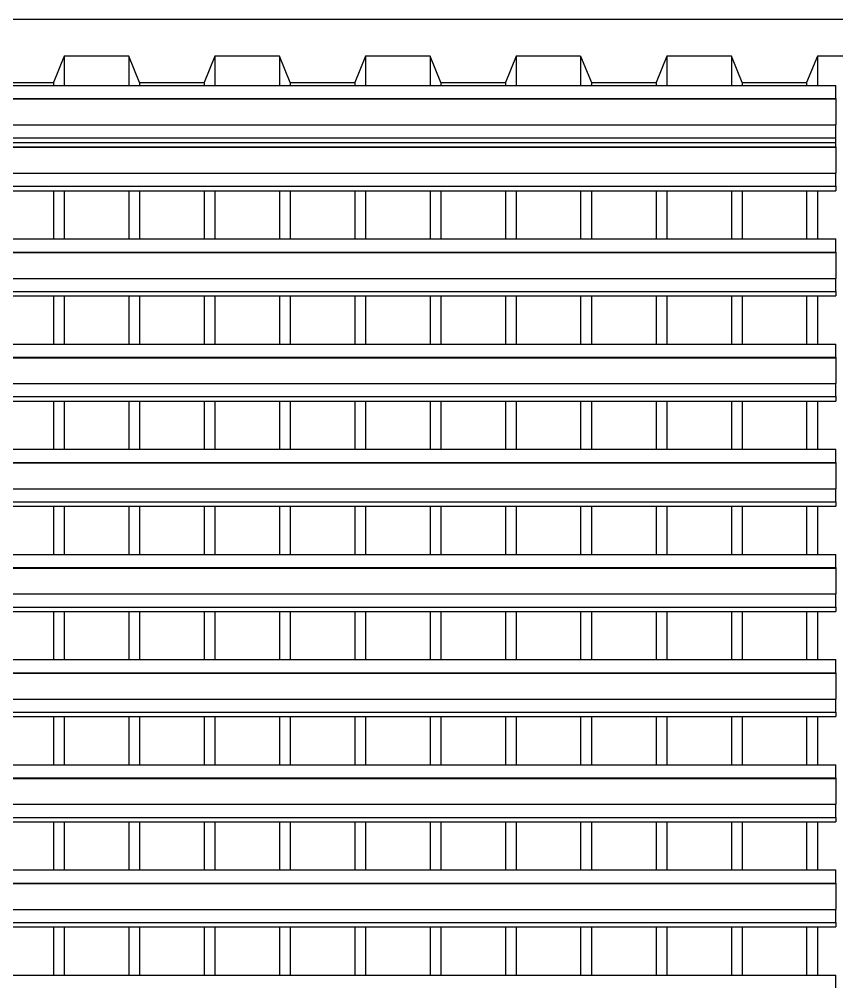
# Model space of a CAD drawing. Extents: x -101 to 101, y -14 to 18.
# Drawn here: x -34.876 to -33.343, y 10.663 to 12.469 of the extents above; entities that cross this region are included whole.
import ezdxf

# ---------------------------------------------------------------- set-up
doc = ezdxf.new("R2010")
doc.units = 0
doc.layers.get('0').update_dxf_attribs({"linetype": 'CONTINUOUS'})

msp = doc.modelspace()

# ---------------------------------------------------------------- linework, layer by layer
for p, q in [((-36.3446, 12.4686), (-33.2381, 12.4686)), ((-34.7913, 12.3995), (-34.8115, 12.3502)), ((-34.7913, 12.3995), (-34.7913, 12.3446)), ((-34.6703, 12.3995), (-34.7913, 12.3995)), ((-34.6703, 12.3995), (-34.6703, 12.3446)), ((-34.6501, 12.3502), (-34.6703, 12.3995)), ((-34.5089, 12.3995), (-34.5291, 12.3502)), ((-34.5089, 12.3995), (-34.5089, 12.3446)), ((-34.3879, 12.3995), (-34.5089, 12.3995)), ((-34.3879, 12.3995), (-34.3879, 12.3446)), ((-34.3677, 12.3502), (-34.3879, 12.3995)), ((-34.2265, 12.3995), (-34.2467, 12.3502)), ((-34.2265, 12.3995), (-34.2265, 12.3446)), ((-34.1055, 12.3995), (-34.2265, 12.3995)), ((-34.1055, 12.3995), (-34.1055, 12.3446)), ((-34.0853, 12.3502), (-34.1055, 12.3995)), ((-33.9441, 12.3995), (-33.9643, 12.3502)), ((-33.9441, 12.3995), (-33.9441, 12.3446)), ((-33.8231, 12.3995), (-33.9441, 12.3995)), ((-33.8231, 12.3995), (-33.8231, 12.3446)), ((-33.8231, 12.3995), (-33.8029, 12.3502)), ((-33.6617, 12.3995), (-33.6818, 12.3502)), ((-33.5406, 12.3995), (-33.6617, 12.3995)), ((-33.6617, 12.3995), (-33.6617, 12.3446)), ((-33.5205, 12.3502), (-33.5406, 12.3995)), ((-33.5406, 12.3995), (-33.5406, 12.3446)), ((-33.3793, 12.3995), (-33.3994, 12.3502)), ((-33.2582, 12.3995), (-33.3793, 12.3995)), ((-33.3793, 12.3995), (-33.3793, 12.3446)), ((-34.9325, 12.3502), (-34.8115, 12.3502)), ((-34.8115, 12.3502), (-34.8115, 12.3446)), ((-34.6501, 12.3502), (-34.6501, 12.3446)), ((-34.6501, 12.3502), (-34.5291, 12.3502)), ((-34.5291, 12.3502), (-34.5291, 12.3446)), ((-34.3677, 12.3502), (-34.3677, 12.3446)), ((-34.3677, 12.3502), (-34.2467, 12.3502)), ((-34.2467, 12.3502), (-34.2467, 12.3446)), ((-34.0853, 12.3502), (-34.0853, 12.3446)), ((-34.0853, 12.3502), (-33.9643, 12.3502)), ((-33.9643, 12.3502), (-33.9643, 12.3446)), ((-33.8029, 12.3502), (-33.8029, 12.3446)), ((-33.8029, 12.3502), (-33.6818, 12.3502)), ((-33.6818, 12.3502), (-33.6818, 12.3446)), ((-33.5205, 12.3502), (-33.3994, 12.3502)), ((-33.5205, 12.3502), (-33.5205, 12.3446)), ((-33.3994, 12.3502), (-33.3994, 12.3446)), ((-34.9325, 12.3446), (-34.8115, 12.3446)), ((-34.8115, 12.3446), (-34.7913, 12.3446)), ((-34.7913, 12.3446), (-34.6703, 12.3446)), ((-34.6703, 12.3446), (-34.6501, 12.3446)), ((-34.6501, 12.3446), (-34.5291, 12.3446)), ((-34.5291, 12.3446), (-34.5089, 12.3446)), ((-34.5089, 12.3446), (-34.3879, 12.3446)), ((-34.3879, 12.3446), (-34.3677, 12.3446)), ((-34.3677, 12.3446), (-34.2467, 12.3446)), ((-34.2467, 12.3446), (-34.2265, 12.3446)), ((-34.2265, 12.3446), (-34.1055, 12.3446)), ((-34.1055, 12.3446), (-34.0853, 12.3446)), ((-34.0853, 12.3446), (-33.9643, 12.3446)), ((-33.9643, 12.3446), (-33.9441, 12.3446)), ((-33.9441, 12.3446), (-33.8231, 12.3446)), ((-33.8231, 12.3446), (-33.8029, 12.3446)), ((-33.8029, 12.3446), (-33.6818, 12.3446)), ((-33.6818, 12.3446), (-33.6617, 12.3446)), ((-33.6617, 12.3446), (-33.5406, 12.3446)), ((-33.5406, 12.3446), (-33.5205, 12.3446)), ((-33.5205, 12.3446), (-33.3994, 12.3446)), ((-33.3994, 12.3446), (-33.3793, 12.3446)), ((-33.3793, 12.3446), (-33.3446, 12.3446)), ((-33.3446, 12.3199), (-33.3446, 12.3446)), ((-51.3423, 12.3199), (-33.3446, 12.3199)), ((-51.3423, 12.3191), (-33.3446, 12.3191)), ((-33.3446, 12.3199), (-33.3446, 12.3191)), ((-33.3446, 12.3191), (-33.3446, 12.2706)), ((-51.3423, 12.2706), (-33.3446, 12.2706)), ((-33.3446, 12.2459), (-33.3446, 12.2706)), ((-36.3483, 12.2459), (-33.3446, 12.2459)), ((-33.3446, 12.2377), (-33.3446, 12.2459)), ((-36.3483, 12.2377), (-33.3446, 12.2377)), ((-36.3483, 12.2292), (-33.3446, 12.2292)), ((-36.3483, 12.2284), (-33.3446, 12.2284)), ((-33.3446, 12.2292), (-33.3446, 12.2377)), ((-33.3446, 12.2292), (-33.3446, 12.2284)), ((-33.3446, 12.2284), (-33.3446, 12.1799)), ((-36.3483, 12.1799), (-33.3446, 12.1799)), ((-33.3446, 12.1552), (-33.3446, 12.1799)), ((-36.3483, 12.1552), (-33.3446, 12.1552)), ((-33.3446, 12.1552), (-33.3446, 12.147)), ((-34.9325, 12.147), (-34.8115, 12.147)), ((-34.8115, 12.147), (-34.8115, 12.0566)), ((-34.8115, 12.147), (-34.7913, 12.147)), ((-34.7913, 12.147), (-34.7913, 12.0566)), ((-34.7913, 12.147), (-34.6703, 12.147)), ((-34.6703, 12.147), (-34.6703, 12.0566)), ((-34.6703, 12.147), (-34.6501, 12.147)), ((-34.6501, 12.147), (-34.6501, 12.0566)), ((-34.6501, 12.147), (-34.5291, 12.147)), ((-34.5291, 12.147), (-34.5291, 12.0566)), ((-34.5291, 12.147), (-34.5089, 12.147)), ((-34.5089, 12.147), (-34.5089, 12.0566)), ((-34.5089, 12.147), (-34.3879, 12.147)), ((-34.3879, 12.147), (-34.3879, 12.0566)), ((-34.3879, 12.147), (-34.3677, 12.147)), ((-34.3677, 12.147), (-34.3677, 12.0566)), ((-34.3677, 12.147), (-34.2467, 12.147)), ((-34.2467, 12.147), (-34.2467, 12.0566)), ((-34.2467, 12.147), (-34.2265, 12.147)), ((-34.2265, 12.147), (-34.2265, 12.0566)), ((-34.2265, 12.147), (-34.1055, 12.147)), ((-34.1055, 12.147), (-34.1055, 12.0566)), ((-34.1055, 12.147), (-34.0853, 12.147)), ((-34.0853, 12.147), (-34.0853, 12.0566)), ((-34.0853, 12.147), (-33.9643, 12.147)), ((-33.9643, 12.147), (-33.9643, 12.0566)), ((-33.9643, 12.147), (-33.9441, 12.147)), ((-33.9441, 12.147), (-33.9441, 12.0566)), ((-33.9441, 12.147), (-33.8231, 12.147)), ((-33.8231, 12.147), (-33.8231, 12.0566)), ((-33.8231, 12.147), (-33.8029, 12.147)), ((-33.8029, 12.147), (-33.8029, 12.0566)), ((-33.8029, 12.147), (-33.6818, 12.147)), ((-33.6818, 12.147), (-33.6818, 12.0566)), ((-33.6818, 12.147), (-33.6617, 12.147)), ((-33.6617, 12.147), (-33.6617, 12.0566)), ((-33.6617, 12.147), (-33.5406, 12.147)), ((-33.5406, 12.147), (-33.5406, 12.0566)), ((-33.5406, 12.147), (-33.5205, 12.147)), ((-33.5205, 12.147), (-33.5205, 12.0566)), ((-33.5205, 12.147), (-33.3994, 12.147)), ((-33.3994, 12.147), (-33.3994, 12.0566)), ((-33.3994, 12.147), (-33.3793, 12.147)), ((-33.3793, 12.147), (-33.3793, 12.0566)), ((-33.3793, 12.147), (-33.3446, 12.147)), ((-34.9325, 12.0566), (-34.8115, 12.0566)), ((-34.8115, 12.0566), (-34.7913, 12.0566)), ((-34.7913, 12.0566), (-34.6703, 12.0566)), ((-34.6703, 12.0566), (-34.6501, 12.0566)), ((-34.6501, 12.0566), (-34.5291, 12.0566)), ((-34.5291, 12.0566), (-34.5089, 12.0566)), ((-34.5089, 12.0566), (-34.3879, 12.0566)), ((-34.3879, 12.0566), (-34.3677, 12.0566)), ((-34.3677, 12.0566), (-34.2467, 12.0566)), ((-34.2467, 12.0566), (-34.2265, 12.0566)), ((-34.2265, 12.0566), (-34.1055, 12.0566)), ((-34.1055, 12.0566), (-34.0853, 12.0566)), ((-34.0853, 12.0566), (-33.9643, 12.0566)), ((-33.9643, 12.0566), (-33.9441, 12.0566)), ((-33.9441, 12.0566), (-33.8231, 12.0566)), ((-33.8231, 12.0566), (-33.8029, 12.0566)), ((-33.8029, 12.0566), (-33.6818, 12.0566)), ((-33.6818, 12.0566), (-33.6617, 12.0566)), ((-33.6617, 12.0566), (-33.5406, 12.0566)), ((-33.5406, 12.0566), (-33.5205, 12.0566)), ((-33.5205, 12.0566), (-33.3994, 12.0566)), ((-33.3994, 12.0566), (-33.3793, 12.0566)), ((-33.3793, 12.0566), (-33.3446, 12.0566)), ((-33.3446, 12.0319), (-33.3446, 12.0566)), ((-36.3483, 12.0319), (-33.3446, 12.0319)), ((-36.3483, 12.0311), (-33.3446, 12.0311)), ((-33.3446, 12.0319), (-33.3446, 12.0311)), ((-33.3446, 12.0311), (-33.3446, 11.9826)), ((-36.3483, 11.9826), (-33.3446, 11.9826)), ((-33.3446, 11.9579), (-33.3446, 11.9826)), ((-36.3483, 11.9579), (-33.3446, 11.9579)), ((-33.3446, 11.9579), (-33.3446, 11.9497)), ((-34.9325, 11.9497), (-34.8115, 11.9497)), ((-34.8115, 11.9497), (-34.8115, 11.8593)), ((-34.8115, 11.9497), (-34.7913, 11.9497)), ((-34.7913, 11.9497), (-34.7913, 11.8593)), ((-34.7913, 11.9497), (-34.6703, 11.9497)), ((-34.6703, 11.9497), (-34.6703, 11.8593)), ((-34.6703, 11.9497), (-34.6501, 11.9497)), ((-34.6501, 11.9497), (-34.6501, 11.8593)), ((-34.6501, 11.9497), (-34.5291, 11.9497)), ((-34.5291, 11.9497), (-34.5291, 11.8593)), ((-34.5291, 11.9497), (-34.5089, 11.9497)), ((-34.5089, 11.9497), (-34.5089, 11.8593)), ((-34.5089, 11.9497), (-34.3879, 11.9497)), ((-34.3879, 11.9497), (-34.3879, 11.8593)), ((-34.3879, 11.9497), (-34.3677, 11.9497)), ((-34.3677, 11.9497), (-34.3677, 11.8593)), ((-34.3677, 11.9497), (-34.2467, 11.9497)), ((-34.2467, 11.9497), (-34.2467, 11.8593)), ((-34.2467, 11.9497), (-34.2265, 11.9497)), ((-34.2265, 11.9497), (-34.2265, 11.8593)), ((-34.2265, 11.9497), (-34.1055, 11.9497)), ((-34.1055, 11.9497), (-34.1055, 11.8593)), ((-34.1055, 11.9497), (-34.0853, 11.9497)), ((-34.0853, 11.9497), (-34.0853, 11.8593)), ((-34.0853, 11.9497), (-33.9643, 11.9497)), ((-33.9643, 11.9497), (-33.9643, 11.8593)), ((-33.9643, 11.9497), (-33.9441, 11.9497)), ((-33.9441, 11.9497), (-33.9441, 11.8593)), ((-33.9441, 11.9497), (-33.8231, 11.9497)), ((-33.8231, 11.9497), (-33.8231, 11.8593)), ((-33.8231, 11.9497), (-33.8029, 11.9497)), ((-33.8029, 11.9497), (-33.8029, 11.8593)), ((-33.8029, 11.9497), (-33.6818, 11.9497)), ((-33.6818, 11.9497), (-33.6818, 11.8593)), ((-33.6818, 11.9497), (-33.6617, 11.9497)), ((-33.6617, 11.9497), (-33.6617, 11.8593)), ((-33.6617, 11.9497), (-33.5406, 11.9497)), ((-33.5406, 11.9497), (-33.5406, 11.8593)), ((-33.5406, 11.9497), (-33.5205, 11.9497)), ((-33.5205, 11.9497), (-33.5205, 11.8593)), ((-33.5205, 11.9497), (-33.3994, 11.9497)), ((-33.3994, 11.9497), (-33.3994, 11.8593)), ((-33.3994, 11.9497), (-33.3793, 11.9497)), ((-33.3793, 11.9497), (-33.3793, 11.8593)), ((-33.3793, 11.9497), (-33.3446, 11.9497)), ((-34.9325, 11.8593), (-34.8115, 11.8593)), ((-34.8115, 11.8593), (-34.7913, 11.8593)), ((-34.7913, 11.8593), (-34.6703, 11.8593)), ((-34.6703, 11.8593), (-34.6501, 11.8593)), ((-34.6501, 11.8593), (-34.5291, 11.8593)), ((-34.5291, 11.8593), (-34.5089, 11.8593)), ((-34.5089, 11.8593), (-34.3879, 11.8593)), ((-34.3879, 11.8593), (-34.3677, 11.8593)), ((-34.3677, 11.8593), (-34.2467, 11.8593)), ((-34.2467, 11.8593), (-34.2265, 11.8593)), ((-34.2265, 11.8593), (-34.1055, 11.8593)), ((-34.1055, 11.8593), (-34.0853, 11.8593)), ((-34.0853, 11.8593), (-33.9643, 11.8593)), ((-33.9643, 11.8593), (-33.9441, 11.8593)), ((-33.9441, 11.8593), (-33.8231, 11.8593)), ((-33.8231, 11.8593), (-33.8029, 11.8593)), ((-33.8029, 11.8593), (-33.6818, 11.8593)), ((-33.6818, 11.8593), (-33.6617, 11.8593)), ((-33.6617, 11.8593), (-33.5406, 11.8593)), ((-33.5406, 11.8593), (-33.5205, 11.8593)), ((-33.5205, 11.8593), (-33.3994, 11.8593)), ((-33.3994, 11.8593), (-33.3793, 11.8593)), ((-33.3793, 11.8593), (-33.3446, 11.8593)), ((-33.3446, 11.8346), (-33.3446, 11.8593)), ((-36.3483, 11.8346), (-33.3446, 11.8346)), ((-36.3483, 11.8338), (-33.3446, 11.8338)), ((-33.3446, 11.8346), (-33.3446, 11.8338)), ((-33.3446, 11.8338), (-33.3446, 11.7853)), ((-36.3483, 11.7853), (-33.3446, 11.7853)), ((-33.3446, 11.7607), (-33.3446, 11.7853)), ((-36.3483, 11.7607), (-33.3446, 11.7607)), ((-34.9325, 11.7524), (-34.8115, 11.7524)), ((-34.8115, 11.7524), (-34.8115, 11.662)), ((-34.8115, 11.7524), (-34.7913, 11.7524)), ((-34.7913, 11.7524), (-34.7913, 11.662)), ((-34.7913, 11.7524), (-34.6703, 11.7524)), ((-34.6703, 11.7524), (-34.6703, 11.662)), ((-34.6703, 11.7524), (-34.6501, 11.7524)), ((-34.6501, 11.7524), (-34.6501, 11.662)), ((-34.6501, 11.7524), (-34.5291, 11.7524)), ((-34.5291, 11.7524), (-34.5291, 11.662)), ((-34.5291, 11.7524), (-34.5089, 11.7524)), ((-34.5089, 11.7524), (-34.5089, 11.662)), ((-34.5089, 11.7524), (-34.3879, 11.7524)), ((-34.3879, 11.7524), (-34.3879, 11.662)), ((-34.3879, 11.7524), (-34.3677, 11.7524)), ((-34.3677, 11.7524), (-34.3677, 11.662)), ((-34.3677, 11.7524), (-34.2467, 11.7524)), ((-34.2467, 11.7524), (-34.2467, 11.662)), ((-34.2467, 11.7524), (-34.2265, 11.7524)), ((-34.2265, 11.7524), (-34.2265, 11.662)), ((-34.2265, 11.7524), (-34.1055, 11.7524)), ((-34.1055, 11.7524), (-34.1055, 11.662)), ((-34.1055, 11.7524), (-34.0853, 11.7524)), ((-34.0853, 11.7524), (-34.0853, 11.662)), ((-34.0853, 11.7524), (-33.9643, 11.7524)), ((-33.9643, 11.7524), (-33.9643, 11.662)), ((-33.9643, 11.7524), (-33.9441, 11.7524)), ((-33.9441, 11.7524), (-33.9441, 11.662)), ((-33.9441, 11.7524), (-33.8231, 11.7524)), ((-33.8231, 11.7524), (-33.8231, 11.662)), ((-33.8231, 11.7524), (-33.8029, 11.7524)), ((-33.8029, 11.7524), (-33.8029, 11.662)), ((-33.8029, 11.7524), (-33.6818, 11.7524)), ((-33.6818, 11.7524), (-33.6818, 11.662)), ((-33.6818, 11.7524), (-33.6617, 11.7524)), ((-33.6617, 11.7524), (-33.6617, 11.662)), ((-33.6617, 11.7524), (-33.5406, 11.7524)), ((-33.5406, 11.7524), (-33.5406, 11.662)), ((-33.5406, 11.7524), (-33.5205, 11.7524)), ((-33.5205, 11.7524), (-33.5205, 11.662)), ((-33.5205, 11.7524), (-33.3994, 11.7524)), ((-33.3994, 11.7524), (-33.3994, 11.662)), ((-33.3994, 11.7524), (-33.3793, 11.7524)), ((-33.3793, 11.7524), (-33.3793, 11.662)), ((-33.3793, 11.7524), (-33.3446, 11.7524)), ((-33.3446, 11.7607), (-33.3446, 11.7524)), ((-34.9325, 11.662), (-34.8115, 11.662)), ((-34.8115, 11.662), (-34.7913, 11.662)), ((-34.7913, 11.662), (-34.6703, 11.662)), ((-34.6703, 11.662), (-34.6501, 11.662)), ((-34.6501, 11.662), (-34.5291, 11.662)), ((-34.5291, 11.662), (-34.5089, 11.662)), ((-34.5089, 11.662), (-34.3879, 11.662)), ((-34.3879, 11.662), (-34.3677, 11.662)), ((-34.3677, 11.662), (-34.2467, 11.662)), ((-34.2467, 11.662), (-34.2265, 11.662)), ((-34.2265, 11.662), (-34.1055, 11.662)), ((-34.1055, 11.662), (-34.0853, 11.662)), ((-34.0853, 11.662), (-33.9643, 11.662)), ((-33.9643, 11.662), (-33.9441, 11.662)), ((-33.9441, 11.662), (-33.8231, 11.662)), ((-33.8231, 11.662), (-33.8029, 11.662)), ((-33.8029, 11.662), (-33.6818, 11.662)), ((-33.6818, 11.662), (-33.6617, 11.662)), ((-33.6617, 11.662), (-33.5406, 11.662)), ((-33.5406, 11.662), (-33.5205, 11.662)), ((-33.5205, 11.662), (-33.3994, 11.662)), ((-33.3994, 11.662), (-33.3793, 11.662)), ((-33.3793, 11.662), (-33.3446, 11.662)), ((-33.3446, 11.6374), (-33.3446, 11.662)), ((-36.2583, 11.6374), (-33.3446, 11.6374)), ((-36.2583, 11.6365), (-33.3446, 11.6365)), ((-33.3446, 11.6374), (-33.3446, 11.6365)), ((-33.3446, 11.6365), (-33.3446, 11.588)), ((-36.2583, 11.588), (-33.3446, 11.588)), ((-33.3446, 11.5634), (-33.3446, 11.588)), ((-36.2583, 11.5634), (-33.3446, 11.5634)), ((-34.9325, 11.5552), (-34.8115, 11.5552)), ((-34.8115, 11.5552), (-34.8115, 11.4647)), ((-34.8115, 11.5552), (-34.7913, 11.5552)), ((-34.7913, 11.5552), (-34.7913, 11.4647)), ((-34.7913, 11.5552), (-34.6703, 11.5552)), ((-34.6703, 11.5552), (-34.6703, 11.4647)), ((-34.6703, 11.5552), (-34.6501, 11.5552)), ((-34.6501, 11.5552), (-34.6501, 11.4647)), ((-34.6501, 11.5552), (-34.5291, 11.5552)), ((-34.5291, 11.5552), (-34.5291, 11.4647)), ((-34.5291, 11.5552), (-34.5089, 11.5552)), ((-34.5089, 11.5552), (-34.5089, 11.4647)), ((-34.5089, 11.5552), (-34.3879, 11.5552)), ((-34.3879, 11.5552), (-34.3879, 11.4647)), ((-34.3879, 11.5552), (-34.3677, 11.5552)), ((-34.3677, 11.5552), (-34.3677, 11.4647)), ((-34.3677, 11.5552), (-34.2467, 11.5552)), ((-34.2467, 11.5552), (-34.2467, 11.4647)), ((-34.2467, 11.5552), (-34.2265, 11.5552)), ((-34.2265, 11.5552), (-34.2265, 11.4647)), ((-34.2265, 11.5552), (-34.1055, 11.5552)), ((-34.1055, 11.5552), (-34.1055, 11.4647)), ((-34.1055, 11.5552), (-34.0853, 11.5552)), ((-34.0853, 11.5552), (-34.0853, 11.4647)), ((-34.0853, 11.5552), (-33.9643, 11.5552)), ((-33.9643, 11.5552), (-33.9643, 11.4647)), ((-33.9643, 11.5552), (-33.9441, 11.5552)), ((-33.9441, 11.5552), (-33.9441, 11.4647)), ((-33.9441, 11.5552), (-33.8231, 11.5552)), ((-33.8231, 11.5552), (-33.8231, 11.4647)), ((-33.8231, 11.5552), (-33.8029, 11.5552)), ((-33.8029, 11.5552), (-33.8029, 11.4647)), ((-33.8029, 11.5552), (-33.6818, 11.5552)), ((-33.6818, 11.5552), (-33.6818, 11.4647)), ((-33.6818, 11.5552), (-33.6617, 11.5552)), ((-33.6617, 11.5552), (-33.6617, 11.4647)), ((-33.6617, 11.5552), (-33.5406, 11.5552)), ((-33.5406, 11.5552), (-33.5406, 11.4647)), ((-33.5406, 11.5552), (-33.5205, 11.5552)), ((-33.5205, 11.5552), (-33.5205, 11.4647)), ((-33.5205, 11.5552), (-33.3994, 11.5552)), ((-33.3994, 11.5552), (-33.3994, 11.4647)), ((-33.3994, 11.5552), (-33.3793, 11.5552)), ((-33.3793, 11.5552), (-33.3793, 11.4647)), ((-33.3793, 11.5552), (-33.3446, 11.5552)), ((-33.3446, 11.5634), (-33.3446, 11.5552)), ((-34.9325, 11.4647), (-34.8115, 11.4647)), ((-34.8115, 11.4647), (-34.7913, 11.4647)), ((-34.7913, 11.4647), (-34.6703, 11.4647)), ((-34.6703, 11.4647), (-34.6501, 11.4647)), ((-34.6501, 11.4647), (-34.5291, 11.4647)), ((-34.5291, 11.4647), (-34.5089, 11.4647)), ((-34.5089, 11.4647), (-34.3879, 11.4647)), ((-34.3879, 11.4647), (-34.3677, 11.4647)), ((-34.3677, 11.4647), (-34.2467, 11.4647)), ((-34.2467, 11.4647), (-34.2265, 11.4647)), ((-34.2265, 11.4647), (-34.1055, 11.4647)), ((-34.1055, 11.4647), (-34.0853, 11.4647)), ((-34.0853, 11.4647), (-33.9643, 11.4647)), ((-33.9643, 11.4647), (-33.9441, 11.4647)), ((-33.9441, 11.4647), (-33.8231, 11.4647)), ((-33.8231, 11.4647), (-33.8029, 11.4647)), ((-33.8029, 11.4647), (-33.6818, 11.4647)), ((-33.6818, 11.4647), (-33.6617, 11.4647)), ((-33.6617, 11.4647), (-33.5406, 11.4647)), ((-33.5406, 11.4647), (-33.5205, 11.4647)), ((-33.5205, 11.4647), (-33.3994, 11.4647)), ((-33.3994, 11.4647), (-33.3793, 11.4647)), ((-33.3793, 11.4647), (-33.3446, 11.4647)), ((-33.3446, 11.4401), (-33.3446, 11.4647)), ((-36.2583, 11.4401), (-33.3446, 11.4401)), ((-36.2583, 11.4393), (-33.3446, 11.4393)), ((-33.3446, 11.4401), (-33.3446, 11.4393)), ((-33.3446, 11.4393), (-33.3446, 11.3908)), ((-36.2583, 11.3908), (-33.3446, 11.3908)), ((-33.3446, 11.3661), (-33.3446, 11.3908)), ((-36.2583, 11.3661), (-33.3446, 11.3661)), ((-34.9325, 11.3579), (-34.8115, 11.3579)), ((-34.8115, 11.3579), (-34.8115, 11.2675)), ((-34.8115, 11.3579), (-34.7913, 11.3579)), ((-34.7913, 11.3579), (-34.7913, 11.2675)), ((-34.7913, 11.3579), (-34.6703, 11.3579)), ((-34.6703, 11.3579), (-34.6703, 11.2675)), ((-34.6703, 11.3579), (-34.6501, 11.3579)), ((-34.6501, 11.3579), (-34.6501, 11.2675)), ((-34.6501, 11.3579), (-34.5291, 11.3579)), ((-34.5291, 11.3579), (-34.5291, 11.2675)), ((-34.5291, 11.3579), (-34.5089, 11.3579)), ((-34.5089, 11.3579), (-34.5089, 11.2675)), ((-34.5089, 11.3579), (-34.3879, 11.3579)), ((-34.3879, 11.3579), (-34.3879, 11.2675)), ((-34.3879, 11.3579), (-34.3677, 11.3579)), ((-34.3677, 11.3579), (-34.3677, 11.2675)), ((-34.3677, 11.3579), (-34.2467, 11.3579)), ((-34.2467, 11.3579), (-34.2467, 11.2675)), ((-34.2467, 11.3579), (-34.2265, 11.3579)), ((-34.2265, 11.3579), (-34.2265, 11.2675)), ((-34.2265, 11.3579), (-34.1055, 11.3579)), ((-34.1055, 11.3579), (-34.1055, 11.2675)), ((-34.1055, 11.3579), (-34.0853, 11.3579)), ((-34.0853, 11.3579), (-34.0853, 11.2675)), ((-34.0853, 11.3579), (-33.9643, 11.3579)), ((-33.9643, 11.3579), (-33.9643, 11.2675)), ((-33.9643, 11.3579), (-33.9441, 11.3579)), ((-33.9441, 11.3579), (-33.9441, 11.2675)), ((-33.9441, 11.3579), (-33.8231, 11.3579)), ((-33.8231, 11.3579), (-33.8231, 11.2675)), ((-33.8231, 11.3579), (-33.8029, 11.3579)), ((-33.8029, 11.3579), (-33.8029, 11.2675)), ((-33.8029, 11.3579), (-33.6818, 11.3579)), ((-33.6818, 11.3579), (-33.6818, 11.2675)), ((-33.6818, 11.3579), (-33.6617, 11.3579)), ((-33.6617, 11.3579), (-33.6617, 11.2675)), ((-33.6617, 11.3579), (-33.5406, 11.3579)), ((-33.5406, 11.3579), (-33.5406, 11.2675)), ((-33.5406, 11.3579), (-33.5205, 11.3579)), ((-33.5205, 11.3579), (-33.5205, 11.2675)), ((-33.5205, 11.3579), (-33.3994, 11.3579)), ((-33.3994, 11.3579), (-33.3994, 11.2675)), ((-33.3994, 11.3579), (-33.3793, 11.3579)), ((-33.3793, 11.3579), (-33.3793, 11.2675)), ((-33.3793, 11.3579), (-33.3446, 11.3579)), ((-33.3446, 11.3661), (-33.3446, 11.3579)), ((-34.9325, 11.2675), (-34.8115, 11.2675)), ((-34.8115, 11.2675), (-34.7913, 11.2675)), ((-34.7913, 11.2675), (-34.6703, 11.2675)), ((-34.6703, 11.2675), (-34.6501, 11.2675)), ((-34.6501, 11.2675), (-34.5291, 11.2675)), ((-34.5291, 11.2675), (-34.5089, 11.2675)), ((-34.5089, 11.2675), (-34.3879, 11.2675)), ((-34.3879, 11.2675), (-34.3677, 11.2675)), ((-34.3677, 11.2675), (-34.2467, 11.2675)), ((-34.2467, 11.2675), (-34.2265, 11.2675)), ((-34.2265, 11.2675), (-34.1055, 11.2675)), ((-34.1055, 11.2675), (-34.0853, 11.2675)), ((-34.0853, 11.2675), (-33.9643, 11.2675)), ((-33.9643, 11.2675), (-33.9441, 11.2675)), ((-33.9441, 11.2675), (-33.8231, 11.2675)), ((-33.8231, 11.2675), (-33.8029, 11.2675)), ((-33.8029, 11.2675), (-33.6818, 11.2675)), ((-33.6818, 11.2675), (-33.6617, 11.2675)), ((-33.6617, 11.2675), (-33.5406, 11.2675)), ((-33.5406, 11.2675), (-33.5205, 11.2675)), ((-33.5205, 11.2675), (-33.3994, 11.2675)), ((-33.3994, 11.2675), (-33.3793, 11.2675)), ((-33.3793, 11.2675), (-33.3446, 11.2675)), ((-33.3446, 11.2428), (-33.3446, 11.2675)), ((-36.2583, 11.2428), (-33.3446, 11.2428)), ((-36.2583, 11.242), (-33.3446, 11.242)), ((-33.3446, 11.2428), (-33.3446, 11.242)), ((-33.3446, 11.242), (-33.3446, 11.1935)), ((-36.2583, 11.1935), (-33.3446, 11.1935)), ((-33.3446, 11.1688), (-33.3446, 11.1935)), ((-36.2583, 11.1688), (-33.3446, 11.1688)), ((-34.9325, 11.1606), (-34.8115, 11.1606)), ((-34.8115, 11.1606), (-34.8115, 11.0702)), ((-34.8115, 11.1606), (-34.7913, 11.1606)), ((-34.7913, 11.1606), (-34.7913, 11.0702)), ((-34.7913, 11.1606), (-34.6703, 11.1606)), ((-34.6703, 11.1606), (-34.6703, 11.0702)), ((-34.6703, 11.1606), (-34.6501, 11.1606)), ((-34.6501, 11.1606), (-34.6501, 11.0702)), ((-34.6501, 11.1606), (-34.5291, 11.1606)), ((-34.5291, 11.1606), (-34.5291, 11.0702)), ((-34.5291, 11.1606), (-34.5089, 11.1606)), ((-34.5089, 11.1606), (-34.5089, 11.0702)), ((-34.5089, 11.1606), (-34.3879, 11.1606)), ((-34.3879, 11.1606), (-34.3879, 11.0702)), ((-34.3879, 11.1606), (-34.3677, 11.1606)), ((-34.3677, 11.1606), (-34.3677, 11.0702)), ((-34.3677, 11.1606), (-34.2467, 11.1606)), ((-34.2467, 11.1606), (-34.2467, 11.0702)), ((-34.2467, 11.1606), (-34.2265, 11.1606)), ((-34.2265, 11.1606), (-34.2265, 11.0702)), ((-34.2265, 11.1606), (-34.1055, 11.1606)), ((-34.1055, 11.1606), (-34.1055, 11.0702)), ((-34.1055, 11.1606), (-34.0853, 11.1606)), ((-34.0853, 11.1606), (-34.0853, 11.0702)), ((-34.0853, 11.1606), (-33.9643, 11.1606)), ((-33.9643, 11.1606), (-33.9643, 11.0702)), ((-33.9643, 11.1606), (-33.9441, 11.1606)), ((-33.9441, 11.1606), (-33.9441, 11.0702)), ((-33.9441, 11.1606), (-33.8231, 11.1606)), ((-33.8231, 11.1606), (-33.8231, 11.0702)), ((-33.8231, 11.1606), (-33.8029, 11.1606)), ((-33.8029, 11.1606), (-33.8029, 11.0702)), ((-33.8029, 11.1606), (-33.6818, 11.1606)), ((-33.6818, 11.1606), (-33.6818, 11.0702)), ((-33.6818, 11.1606), (-33.6617, 11.1606)), ((-33.6617, 11.1606), (-33.6617, 11.0702)), ((-33.6617, 11.1606), (-33.5406, 11.1606)), ((-33.5406, 11.1606), (-33.5406, 11.0702)), ((-33.5406, 11.1606), (-33.5205, 11.1606)), ((-33.5205, 11.1606), (-33.5205, 11.0702)), ((-33.5205, 11.1606), (-33.3994, 11.1606)), ((-33.3994, 11.1606), (-33.3994, 11.0702)), ((-33.3994, 11.1606), (-33.3793, 11.1606)), ((-33.3793, 11.1606), (-33.3793, 11.0702)), ((-33.3793, 11.1606), (-33.3446, 11.1606)), ((-33.3446, 11.1688), (-33.3446, 11.1606)), ((-34.9325, 11.0702), (-34.8115, 11.0702)), ((-34.8115, 11.0702), (-34.7913, 11.0702)), ((-34.7913, 11.0702), (-34.6703, 11.0702)), ((-34.6703, 11.0702), (-34.6501, 11.0702)), ((-34.6501, 11.0702), (-34.5291, 11.0702)), ((-34.5291, 11.0702), (-34.5089, 11.0702)), ((-34.5089, 11.0702), (-34.3879, 11.0702)), ((-34.3879, 11.0702), (-34.3677, 11.0702)), ((-34.3677, 11.0702), (-34.2467, 11.0702)), ((-34.2467, 11.0702), (-34.2265, 11.0702)), ((-34.2265, 11.0702), (-34.1055, 11.0702)), ((-34.1055, 11.0702), (-34.0853, 11.0702)), ((-34.0853, 11.0702), (-33.9643, 11.0702)), ((-33.9643, 11.0702), (-33.9441, 11.0702)), ((-33.9441, 11.0702), (-33.8231, 11.0702)), ((-33.8231, 11.0702), (-33.8029, 11.0702)), ((-33.8029, 11.0702), (-33.6818, 11.0702)), ((-33.6818, 11.0702), (-33.6617, 11.0702)), ((-33.6617, 11.0702), (-33.5406, 11.0702)), ((-33.5406, 11.0702), (-33.5205, 11.0702)), ((-33.5205, 11.0702), (-33.3994, 11.0702)), ((-33.3994, 11.0702), (-33.3793, 11.0702)), ((-33.3793, 11.0702), (-33.3446, 11.0702)), ((-33.3446, 11.0455), (-33.3446, 11.0702)), ((-36.2583, 11.0455), (-33.3446, 11.0455)), ((-36.2583, 11.0447), (-33.3446, 11.0447)), ((-33.3446, 11.0455), (-33.3446, 11.0447)), ((-33.3446, 11.0447), (-33.3446, 10.9962)), ((-36.2583, 10.9962), (-33.3446, 10.9962)), ((-33.3446, 10.9715), (-33.3446, 10.9962)), ((-36.2583, 10.9715), (-33.3446, 10.9715)), ((-34.9325, 10.9633), (-34.8115, 10.9633)), ((-34.8115, 10.9633), (-34.8115, 10.8729)), ((-34.8115, 10.9633), (-34.7913, 10.9633)), ((-34.7913, 10.9633), (-34.7913, 10.8729)), ((-34.7913, 10.9633), (-34.6703, 10.9633)), ((-34.6703, 10.9633), (-34.6703, 10.8729)), ((-34.6703, 10.9633), (-34.6501, 10.9633)), ((-34.6501, 10.9633), (-34.6501, 10.8729)), ((-34.6501, 10.9633), (-34.5291, 10.9633)), ((-34.5291, 10.9633), (-34.5291, 10.8729)), ((-34.5291, 10.9633), (-34.5089, 10.9633)), ((-34.5089, 10.9633), (-34.5089, 10.8729)), ((-34.5089, 10.9633), (-34.3879, 10.9633)), ((-34.3879, 10.9633), (-34.3879, 10.8729)), ((-34.3879, 10.9633), (-34.3677, 10.9633)), ((-34.3677, 10.9633), (-34.3677, 10.8729)), ((-34.3677, 10.9633), (-34.2467, 10.9633)), ((-34.2467, 10.9633), (-34.2467, 10.8729)), ((-34.2467, 10.9633), (-34.2265, 10.9633)), ((-34.2265, 10.9633), (-34.2265, 10.8729)), ((-34.2265, 10.9633), (-34.1055, 10.9633)), ((-34.1055, 10.9633), (-34.1055, 10.8729)), ((-34.1055, 10.9633), (-34.0853, 10.9633)), ((-34.0853, 10.9633), (-34.0853, 10.8729)), ((-34.0853, 10.9633), (-33.9643, 10.9633)), ((-33.9643, 10.9633), (-33.9643, 10.8729)), ((-33.9643, 10.9633), (-33.9441, 10.9633)), ((-33.9441, 10.9633), (-33.9441, 10.8729)), ((-33.9441, 10.9633), (-33.8231, 10.9633)), ((-33.8231, 10.9633), (-33.8231, 10.8729)), ((-33.8231, 10.9633), (-33.8029, 10.9633)), ((-33.8029, 10.9633), (-33.8029, 10.8729)), ((-33.8029, 10.9633), (-33.6818, 10.9633)), ((-33.6818, 10.9633), (-33.6818, 10.8729)), ((-33.6818, 10.9633), (-33.6617, 10.9633)), ((-33.6617, 10.9633), (-33.6617, 10.8729)), ((-33.6617, 10.9633), (-33.5406, 10.9633)), ((-33.5406, 10.9633), (-33.5406, 10.8729)), ((-33.5406, 10.9633), (-33.5205, 10.9633)), ((-33.5205, 10.9633), (-33.5205, 10.8729)), ((-33.5205, 10.9633), (-33.3994, 10.9633)), ((-33.3994, 10.9633), (-33.3994, 10.8729)), ((-33.3994, 10.9633), (-33.3793, 10.9633)), ((-33.3793, 10.9633), (-33.3793, 10.8729)), ((-33.3793, 10.9633), (-33.3446, 10.9633)), ((-33.3446, 10.9715), (-33.3446, 10.9633)), ((-34.9325, 10.8729), (-34.8115, 10.8729)), ((-34.8115, 10.8729), (-34.7913, 10.8729)), ((-34.7913, 10.8729), (-34.6703, 10.8729)), ((-34.6703, 10.8729), (-34.6501, 10.8729)), ((-34.6501, 10.8729), (-34.5291, 10.8729)), ((-34.5291, 10.8729), (-34.5089, 10.8729)), ((-34.5089, 10.8729), (-34.3879, 10.8729)), ((-34.3879, 10.8729), (-34.3677, 10.8729)), ((-34.3677, 10.8729), (-34.2467, 10.8729)), ((-34.2467, 10.8729), (-34.2265, 10.8729)), ((-34.2265, 10.8729), (-34.1055, 10.8729)), ((-34.1055, 10.8729), (-34.0853, 10.8729)), ((-34.0853, 10.8729), (-33.9643, 10.8729)), ((-33.9643, 10.8729), (-33.9441, 10.8729)), ((-33.9441, 10.8729), (-33.8231, 10.8729)), ((-33.8231, 10.8729), (-33.8029, 10.8729)), ((-33.8029, 10.8729), (-33.6818, 10.8729)), ((-33.6818, 10.8729), (-33.6617, 10.8729)), ((-33.6617, 10.8729), (-33.5406, 10.8729)), ((-33.5406, 10.8729), (-33.5205, 10.8729)), ((-33.5205, 10.8729), (-33.3994, 10.8729)), ((-33.3994, 10.8729), (-33.3793, 10.8729)), ((-33.3793, 10.8729), (-33.3446, 10.8729)), ((-33.3446, 10.8482), (-33.3446, 10.8729)), ((-36.2583, 10.8482), (-33.3446, 10.8482)), ((-36.2583, 10.8474), (-33.3446, 10.8474)), ((-33.3446, 10.8482), (-33.3446, 10.8474)), ((-33.3446, 10.8474), (-33.3446, 10.7989)), ((-36.2583, 10.7989), (-33.3446, 10.7989)), ((-33.3446, 10.7743), (-33.3446, 10.7989)), ((-36.2583, 10.7743), (-33.3446, 10.7743)), ((-34.9325, 10.766), (-34.8115, 10.766)), ((-34.8115, 10.766), (-34.8115, 10.6756)), ((-34.8115, 10.766), (-34.7913, 10.766)), ((-34.7913, 10.766), (-34.7913, 10.6756)), ((-34.7913, 10.766), (-34.6703, 10.766)), ((-34.6703, 10.766), (-34.6703, 10.6756)), ((-34.6703, 10.766), (-34.6501, 10.766)), ((-34.6501, 10.766), (-34.6501, 10.6756)), ((-34.6501, 10.766), (-34.5291, 10.766)), ((-34.5291, 10.766), (-34.5291, 10.6756)), ((-34.5291, 10.766), (-34.5089, 10.766)), ((-34.5089, 10.766), (-34.5089, 10.6756)), ((-34.5089, 10.766), (-34.3879, 10.766)), ((-34.3879, 10.766), (-34.3879, 10.6756)), ((-34.3879, 10.766), (-34.3677, 10.766)), ((-34.3677, 10.766), (-34.3677, 10.6756)), ((-34.3677, 10.766), (-34.2467, 10.766)), ((-34.2467, 10.766), (-34.2467, 10.6756)), ((-34.2467, 10.766), (-34.2265, 10.766)), ((-34.2265, 10.766), (-34.2265, 10.6756)), ((-34.2265, 10.766), (-34.1055, 10.766)), ((-34.1055, 10.766), (-34.1055, 10.6756)), ((-34.1055, 10.766), (-34.0853, 10.766)), ((-34.0853, 10.766), (-34.0853, 10.6756)), ((-34.0853, 10.766), (-33.9643, 10.766)), ((-33.9643, 10.766), (-33.9643, 10.6756)), ((-33.9643, 10.766), (-33.9441, 10.766)), ((-33.9441, 10.766), (-33.9441, 10.6756)), ((-33.9441, 10.766), (-33.8231, 10.766)), ((-33.8231, 10.766), (-33.8231, 10.6756)), ((-33.8231, 10.766), (-33.8029, 10.766)), ((-33.8029, 10.766), (-33.8029, 10.6756)), ((-33.8029, 10.766), (-33.6818, 10.766)), ((-33.6818, 10.766), (-33.6818, 10.6756)), ((-33.6818, 10.766), (-33.6617, 10.766)), ((-33.6617, 10.766), (-33.6617, 10.6756)), ((-33.6617, 10.766), (-33.5406, 10.766)), ((-33.5406, 10.766), (-33.5406, 10.6756)), ((-33.5406, 10.766), (-33.5205, 10.766)), ((-33.5205, 10.766), (-33.5205, 10.6756)), ((-33.5205, 10.766), (-33.3994, 10.766)), ((-33.3994, 10.766), (-33.3994, 10.6756)), ((-33.3994, 10.766), (-33.3793, 10.766)), ((-33.3793, 10.766), (-33.3793, 10.6756)), ((-33.3793, 10.766), (-33.3446, 10.766)), ((-33.3446, 10.7743), (-33.3446, 10.766)), ((-34.9325, 10.6756), (-34.8115, 10.6756)), ((-34.8115, 10.6756), (-34.7913, 10.6756)), ((-34.7913, 10.6756), (-34.6703, 10.6756)), ((-34.6703, 10.6756), (-34.6501, 10.6756)), ((-34.6501, 10.6756), (-34.5291, 10.6756)), ((-34.5291, 10.6756), (-34.5089, 10.6756)), ((-34.5089, 10.6756), (-34.3879, 10.6756)), ((-34.3879, 10.6756), (-34.3677, 10.6756)), ((-34.3677, 10.6756), (-34.2467, 10.6756)), ((-34.2467, 10.6756), (-34.2265, 10.6756)), ((-34.2265, 10.6756), (-34.1055, 10.6756)), ((-34.1055, 10.6756), (-34.0853, 10.6756)), ((-34.0853, 10.6756), (-33.9643, 10.6756)), ((-33.9643, 10.6756), (-33.9441, 10.6756)), ((-33.9441, 10.6756), (-33.8231, 10.6756)), ((-33.8231, 10.6756), (-33.8029, 10.6756)), ((-33.8029, 10.6756), (-33.6818, 10.6756)), ((-33.6818, 10.6756), (-33.6617, 10.6756)), ((-33.6617, 10.6756), (-33.5406, 10.6756)), ((-33.5406, 10.6756), (-33.5205, 10.6756)), ((-33.5205, 10.6756), (-33.3994, 10.6756)), ((-33.3994, 10.6756), (-33.3793, 10.6756)), ((-33.3793, 10.6756), (-33.3446, 10.6756)), ((-33.3446, 10.651), (-33.3446, 10.6756))]:
    msp.add_line(p, q)

doc.saveas('drawing.dxf')
